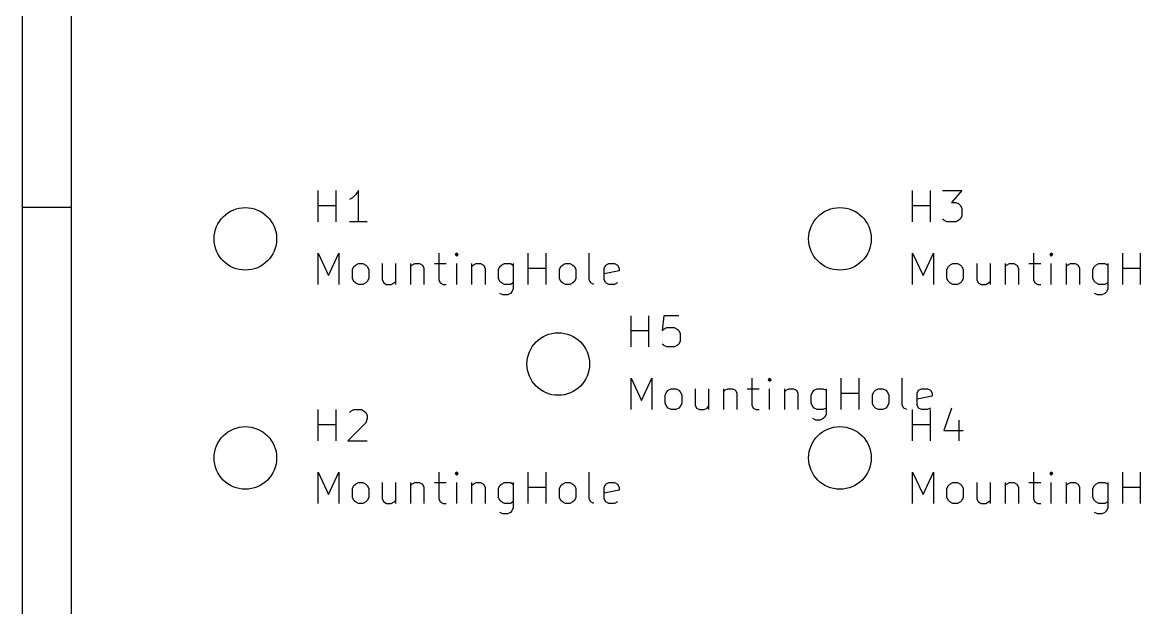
# Model space of a CAD drawing. Header units: millimetres. Extents: x 10 to 287, y -200 to -10.
# Drawn here: x 10 to 55.39, y -176.26 to -152.51 of the extents above; entities that cross this region are included whole.
import ezdxf

# ---------------------------------------------------------------- set-up
doc = ezdxf.new("R2010")
doc.units = ezdxf.units.MM
doc.layers.add('GREENSIXTYFIVE', color=129, linetype='CONTINUOUS')
doc.layers.add('RED', color=14, linetype='CONTINUOUS')

msp = doc.modelspace()

# ---------------------------------------------------------------- linework, layer by layer
at = {"layer": 'GREENSIXTYFIVE', "linetype": 'CONTINUOUS'}
for p, q in [((22.0035, -160.5991), (22.0035, -159.3291)), ((22.7292, -160.5991), (22.7292, -159.3291)), ((23.3945, -159.6315), (23.2736, -159.692)), ((23.5155, -159.5106), (23.3945, -159.6315)), ((23.6364, -159.3291), (23.5155, -159.5106)), ((23.6364, -160.5991), (23.6364, -159.3291)), ((46.1335, -160.5991), (46.1335, -159.3291)), ((46.8592, -160.5991), (46.8592, -159.3291)), ((47.3431, -159.3291), (48.1293, -159.3291)), ((48.1293, -159.3291), (47.7059, -159.8129)), ((22.0035, -159.9339), (22.7292, -159.9339)), ((46.1335, -159.9339), (46.8592, -159.9339)), ((47.7059, -159.8129), (47.8874, -159.8129)), ((47.8874, -159.8129), (48.0083, -159.8734)), ((48.0083, -159.8734), (48.0688, -159.9339)), ((48.0688, -159.9339), (48.1293, -160.0548)), ((48.1293, -160.0548), (48.1293, -160.3572)), ((23.9993, -160.5991), (23.2736, -160.5991)), ((47.4036, -160.5387), (47.3431, -160.4782)), ((47.5245, -160.5991), (47.4036, -160.5387)), ((47.8874, -160.5991), (47.5245, -160.5991)), ((48.0083, -160.5387), (47.8874, -160.5991)), ((48.0688, -160.4782), (48.0083, -160.5387)), ((48.1293, -160.3572), (48.0688, -160.4782)), ((22.0035, -163.1391), (22.0035, -161.8691)), ((22.0035, -161.8691), (22.4269, -162.7763)), ((22.4269, -162.7763), (22.8502, -161.8691)), ((22.8502, -161.8691), (22.8502, -163.1391)), ((26.9019, -161.8691), (26.9019, -162.9577)), ((27.6276, -161.8691), (27.5672, -161.9296)), ((27.5672, -161.9296), (27.6276, -161.9901)), ((27.6881, -161.9296), (27.6276, -161.8691)), ((27.6276, -161.8691), (27.6276, -161.9901)), ((27.6276, -161.9901), (27.6881, -161.9296)), ((30.5304, -163.1391), (30.5304, -161.8691)), ((31.2561, -163.1391), (31.2561, -161.8691)), ((33.0099, -162.9577), (33.0099, -161.8691)), ((46.1335, -163.1391), (46.1335, -161.8691)), ((46.1335, -161.8691), (46.5569, -162.7763)), ((46.5569, -162.7763), (46.9802, -161.8691)), ((46.9802, -161.8691), (46.9802, -163.1391)), ((51.0319, -161.8691), (51.0319, -162.9577)), ((51.7576, -161.8691), (51.6972, -161.9296)), ((51.6972, -161.9296), (51.7576, -161.9901)), ((51.8181, -161.9296), (51.7576, -161.8691)), ((51.7576, -161.8691), (51.7576, -161.9901)), ((51.7576, -161.9901), (51.8181, -161.9296)), ((54.6604, -163.1391), (54.6604, -161.8691)), ((55.3861, -163.1391), (55.3861, -161.8691)), ((23.3945, -162.5344), (23.4549, -162.4134)), ((23.4549, -162.4134), (23.5154, -162.3529)), ((23.5154, -162.3529), (23.6364, -162.2925)), ((23.6364, -162.2925), (23.8178, -162.2925)), ((23.8178, -162.2925), (23.9387, -162.3529)), ((23.9387, -162.3529), (23.9992, -162.4134)), ((23.9992, -162.4134), (24.0597, -162.5344)), ((24.6039, -162.2925), (24.6039, -162.9577)), ((25.1482, -162.2925), (25.1482, -163.1391)), ((25.7529, -162.2925), (25.7529, -163.1391)), ((25.7529, -162.4134), (25.8134, -162.3529)), ((25.8134, -162.3529), (25.9344, -162.2925)), ((25.9344, -162.2925), (26.1158, -162.2925)), ((26.1158, -162.2925), (26.2367, -162.3529)), ((26.2367, -162.3529), (26.2972, -162.4739)), ((26.2972, -162.4739), (26.2972, -163.1391)), ((26.7205, -162.2925), (27.2043, -162.2925)), ((27.6276, -163.1391), (27.6276, -162.2925)), ((28.2324, -162.2925), (28.2324, -163.1391)), ((28.2324, -162.4134), (28.2929, -162.3529)), ((28.2929, -162.3529), (28.4139, -162.2925)), ((28.4139, -162.2925), (28.5953, -162.2925)), ((28.5953, -162.2925), (28.7162, -162.3529)), ((28.7162, -162.3529), (28.7767, -162.4739)), ((28.7767, -162.4739), (28.7767, -163.1391)), ((29.321, -162.5344), (29.3814, -162.4134)), ((29.3814, -162.4134), (29.4419, -162.3529)), ((29.4419, -162.3529), (29.5629, -162.2925)), ((29.5629, -162.2925), (29.8048, -162.2925)), ((29.8048, -162.2925), (29.9257, -162.3529)), ((29.9257, -162.2925), (29.9257, -163.3206)), ((30.5304, -162.4739), (31.2561, -162.4739)), ((31.8005, -162.5344), (31.8609, -162.4134)), ((31.8609, -162.4134), (31.9214, -162.3529)), ((31.9214, -162.3529), (32.0424, -162.2925)), ((32.0424, -162.2925), (32.2238, -162.2925)), ((32.2238, -162.2925), (32.3447, -162.3529)), ((32.3447, -162.3529), (32.4052, -162.4134)), ((32.4052, -162.4134), (32.4657, -162.5344)), ((33.6147, -162.4739), (33.6751, -162.3529)), ((33.6147, -162.9577), (33.6147, -162.4739)), ((33.6751, -162.3529), (33.7961, -162.2925)), ((33.7961, -162.2925), (34.038, -162.2925)), ((34.038, -162.2925), (34.1589, -162.3529)), ((34.1589, -162.3529), (34.2194, -162.4739)), ((34.2194, -162.4739), (34.2194, -162.5948)), ((47.5245, -162.5344), (47.5849, -162.4134)), ((47.5849, -162.4134), (47.6454, -162.3529)), ((47.6454, -162.3529), (47.7664, -162.2925)), ((47.7664, -162.2925), (47.9478, -162.2925)), ((47.9478, -162.2925), (48.0687, -162.3529)), ((48.0687, -162.3529), (48.1292, -162.4134)), ((48.1292, -162.4134), (48.1897, -162.5344)), ((48.7339, -162.2925), (48.7339, -162.9577)), ((49.2782, -162.2925), (49.2782, -163.1391)), ((49.8829, -162.2925), (49.8829, -163.1391)), ((49.8829, -162.4134), (49.9434, -162.3529)), ((49.9434, -162.3529), (50.0644, -162.2925)), ((50.0644, -162.2925), (50.2458, -162.2925)), ((50.2458, -162.2925), (50.3667, -162.3529)), ((50.3667, -162.3529), (50.4272, -162.4739)), ((50.4272, -162.4739), (50.4272, -163.1391)), ((50.8505, -162.2925), (51.3343, -162.2925)), ((51.7576, -163.1391), (51.7576, -162.2925)), ((52.3624, -162.2925), (52.3624, -163.1391)), ((52.3624, -162.4134), (52.4229, -162.3529)), ((52.4229, -162.3529), (52.5439, -162.2925)), ((52.5439, -162.2925), (52.7253, -162.2925)), ((52.7253, -162.2925), (52.8462, -162.3529)), ((52.8462, -162.3529), (52.9067, -162.4739)), ((52.9067, -162.4739), (52.9067, -163.1391)), ((53.451, -162.5344), (53.5114, -162.4134)), ((53.5114, -162.4134), (53.5719, -162.3529)), ((53.5719, -162.3529), (53.6929, -162.2925)), ((53.6929, -162.2925), (53.9348, -162.2925)), ((53.9348, -162.2925), (54.0557, -162.3529)), ((54.0557, -162.2925), (54.0557, -163.3206)), ((54.6604, -162.4739), (55.3861, -162.4739)), ((23.3945, -162.8972), (23.3945, -162.5344)), ((23.4549, -163.0182), (23.3945, -162.8972)), ((24.0597, -162.8972), (23.9992, -163.0182)), ((24.0597, -162.5344), (24.0597, -162.8972)), ((29.321, -162.8972), (29.321, -162.5344)), ((29.3814, -163.0182), (29.321, -162.8972)), ((31.8005, -162.8972), (31.8005, -162.5344)), ((31.8609, -163.0182), (31.8005, -162.8972)), ((32.4657, -162.8972), (32.4052, -163.0182)), ((32.4657, -162.5344), (32.4657, -162.8972)), ((34.2194, -162.5948), (33.6147, -162.7158)), ((47.5245, -162.8972), (47.5245, -162.5344)), ((47.5849, -163.0182), (47.5245, -162.8972)), ((48.1897, -162.8972), (48.1292, -163.0182)), ((48.1897, -162.5344), (48.1897, -162.8972)), ((53.451, -162.8972), (53.451, -162.5344)), ((53.5114, -163.0182), (53.451, -162.8972)), ((23.5154, -163.0787), (23.4549, -163.0182)), ((23.6364, -163.1391), (23.5154, -163.0787)), ((23.8178, -163.1391), (23.6364, -163.1391)), ((23.9387, -163.0787), (23.8178, -163.1391)), ((23.9992, -163.0182), (23.9387, -163.0787)), ((24.6039, -162.9577), (24.6644, -163.0787)), ((24.6644, -163.0787), (24.7854, -163.1391)), ((24.7854, -163.1391), (24.9668, -163.1391)), ((24.9668, -163.1391), (25.0877, -163.0787)), ((25.0877, -163.0787), (25.1482, -163.0182)), ((26.9019, -162.9577), (26.9624, -163.0787)), ((26.9624, -163.0787), (27.0834, -163.1391)), ((27.0834, -163.1391), (27.2043, -163.1391)), ((29.4419, -163.0787), (29.3814, -163.0182)), ((29.5629, -163.1391), (29.4419, -163.0787)), ((29.8048, -163.1391), (29.5629, -163.1391)), ((29.9257, -163.0787), (29.8048, -163.1391)), ((29.9257, -163.3206), (29.8652, -163.4415)), ((31.9214, -163.0787), (31.8609, -163.0182)), ((32.0424, -163.1391), (31.9214, -163.0787)), ((32.2238, -163.1391), (32.0424, -163.1391)), ((32.3447, -163.0787), (32.2238, -163.1391)), ((32.4052, -163.0182), (32.3447, -163.0787)), ((33.0704, -163.0787), (33.0099, -162.9577)), ((33.1914, -163.1391), (33.0704, -163.0787)), ((33.6751, -163.0787), (33.6147, -162.9577)), ((33.7961, -163.1391), (33.6751, -163.0787)), ((34.038, -163.1391), (33.7961, -163.1391)), ((34.1589, -163.0787), (34.038, -163.1391)), ((47.6454, -163.0787), (47.5849, -163.0182)), ((47.7664, -163.1391), (47.6454, -163.0787)), ((47.9478, -163.1391), (47.7664, -163.1391)), ((48.0687, -163.0787), (47.9478, -163.1391)), ((48.1292, -163.0182), (48.0687, -163.0787)), ((48.7339, -162.9577), (48.7944, -163.0787)), ((48.7944, -163.0787), (48.9154, -163.1391)), ((48.9154, -163.1391), (49.0968, -163.1391)), ((49.0968, -163.1391), (49.2177, -163.0787)), ((49.2177, -163.0787), (49.2782, -163.0182)), ((51.0319, -162.9577), (51.0924, -163.0787)), ((51.0924, -163.0787), (51.2134, -163.1391)), ((51.2134, -163.1391), (51.3343, -163.1391)), ((53.5719, -163.0787), (53.5114, -163.0182)), ((53.6929, -163.1391), (53.5719, -163.0787)), ((53.9348, -163.1391), (53.6929, -163.1391)), ((54.0557, -163.0787), (53.9348, -163.1391)), ((54.0557, -163.3206), (53.9952, -163.4415)), ((29.5024, -163.5625), (29.3814, -163.502)), ((29.6838, -163.5625), (29.5024, -163.5625)), ((29.8048, -163.502), (29.6838, -163.5625)), ((29.8652, -163.4415), (29.8048, -163.502)), ((53.6324, -163.5625), (53.5114, -163.502)), ((53.8138, -163.5625), (53.6324, -163.5625)), ((53.9348, -163.502), (53.8138, -163.5625)), ((53.9952, -163.4415), (53.9348, -163.502)), ((34.7035, -165.6791), (34.7035, -164.4091)), ((34.7035, -165.6791), (34.7035, -164.4091)), ((35.4292, -165.6791), (35.4292, -164.4091)), ((35.4292, -165.6791), (35.4292, -164.4091)), ((36.034, -164.4091), (35.9736, -165.0139)), ((36.034, -164.4091), (35.9736, -165.0139)), ((36.6388, -164.4091), (36.034, -164.4091)), ((36.6388, -164.4091), (36.034, -164.4091)), ((34.7035, -165.0139), (35.4292, -165.0139)), ((34.7035, -165.0139), (35.4292, -165.0139)), ((35.9736, -165.0139), (36.034, -164.9534)), ((35.9736, -165.0139), (36.034, -164.9534)), ((36.034, -164.9534), (36.155, -164.8929)), ((36.034, -164.9534), (36.155, -164.8929)), ((36.155, -164.8929), (36.4574, -164.8929)), ((36.155, -164.8929), (36.4574, -164.8929)), ((36.4574, -164.8929), (36.5783, -164.9534)), ((36.4574, -164.8929), (36.5783, -164.9534)), ((36.5783, -164.9534), (36.6388, -165.0139)), ((36.5783, -164.9534), (36.6388, -165.0139)), ((36.6388, -165.0139), (36.6993, -165.1348)), ((36.6388, -165.0139), (36.6993, -165.1348)), ((36.6993, -165.1348), (36.6993, -165.4372)), ((36.6993, -165.1348), (36.6993, -165.4372)), ((36.034, -165.6187), (35.9736, -165.5582)), ((36.034, -165.6187), (35.9736, -165.5582)), ((36.155, -165.6791), (36.034, -165.6187)), ((36.155, -165.6791), (36.034, -165.6187)), ((36.5783, -165.6187), (36.4574, -165.6791)), ((36.5783, -165.6187), (36.4574, -165.6791)), ((36.6388, -165.5582), (36.5783, -165.6187)), ((36.6388, -165.5582), (36.5783, -165.6187)), ((36.6993, -165.4372), (36.6388, -165.5582)), ((36.6993, -165.4372), (36.6388, -165.5582)), ((36.4574, -165.6791), (36.155, -165.6791)), ((36.4574, -165.6791), (36.155, -165.6791)), ((34.7035, -168.2191), (34.7035, -166.9491)), ((34.7035, -166.9491), (35.1269, -167.8563)), ((34.7035, -168.2191), (34.7035, -166.9491)), ((34.7035, -166.9491), (35.1269, -167.8563)), ((35.1269, -167.8563), (35.5502, -166.9491)), ((35.1269, -167.8563), (35.5502, -166.9491)), ((35.5502, -166.9491), (35.5502, -168.2191)), ((35.5502, -166.9491), (35.5502, -168.2191)), ((39.6019, -166.9491), (39.6019, -168.0377)), ((39.6019, -166.9491), (39.6019, -168.0377)), ((40.3276, -166.9491), (40.2672, -167.0096)), ((40.3276, -166.9491), (40.2672, -167.0096)), ((40.2672, -167.0096), (40.3276, -167.0701)), ((40.2672, -167.0096), (40.3276, -167.0701)), ((40.3881, -167.0096), (40.3276, -166.9491)), ((40.3276, -166.9491), (40.3276, -167.0701)), ((40.3881, -167.0096), (40.3276, -166.9491)), ((40.3276, -166.9491), (40.3276, -167.0701)), ((40.3276, -167.0701), (40.3881, -167.0096)), ((40.3276, -167.0701), (40.3881, -167.0096)), ((43.2304, -168.2191), (43.2304, -166.9491)), ((43.2304, -168.2191), (43.2304, -166.9491)), ((43.9561, -168.2191), (43.9561, -166.9491)), ((43.9561, -168.2191), (43.9561, -166.9491)), ((45.7099, -168.0377), (45.7099, -166.9491)), ((45.7099, -168.0377), (45.7099, -166.9491)), ((36.1549, -167.4934), (36.2154, -167.4329)), ((36.1549, -167.4934), (36.2154, -167.4329)), ((36.2154, -167.4329), (36.3364, -167.3725)), ((36.2154, -167.4329), (36.3364, -167.3725)), ((36.3364, -167.3725), (36.5178, -167.3725)), ((36.3364, -167.3725), (36.5178, -167.3725)), ((36.5178, -167.3725), (36.6387, -167.4329)), ((36.5178, -167.3725), (36.6387, -167.4329)), ((36.6387, -167.4329), (36.6992, -167.4934)), ((36.6387, -167.4329), (36.6992, -167.4934)), ((37.3039, -167.3725), (37.3039, -168.0377)), ((37.3039, -167.3725), (37.3039, -168.0377)), ((37.8482, -167.3725), (37.8482, -168.2191)), ((37.8482, -167.3725), (37.8482, -168.2191)), ((38.4529, -167.3725), (38.4529, -168.2191)), ((38.4529, -167.3725), (38.4529, -168.2191)), ((38.4529, -167.4934), (38.5134, -167.4329)), ((38.4529, -167.4934), (38.5134, -167.4329)), ((38.5134, -167.4329), (38.6344, -167.3725)), ((38.5134, -167.4329), (38.6344, -167.3725)), ((38.6344, -167.3725), (38.8158, -167.3725)), ((38.6344, -167.3725), (38.8158, -167.3725)), ((38.8158, -167.3725), (38.9367, -167.4329)), ((38.8158, -167.3725), (38.9367, -167.4329)), ((38.9367, -167.4329), (38.9972, -167.5539)), ((38.9367, -167.4329), (38.9972, -167.5539)), ((39.4205, -167.3725), (39.9043, -167.3725)), ((39.4205, -167.3725), (39.9043, -167.3725)), ((40.3276, -168.2191), (40.3276, -167.3725)), ((40.3276, -168.2191), (40.3276, -167.3725)), ((40.9324, -167.3725), (40.9324, -168.2191)), ((40.9324, -167.3725), (40.9324, -168.2191)), ((40.9324, -167.4934), (40.9929, -167.4329)), ((40.9324, -167.4934), (40.9929, -167.4329)), ((40.9929, -167.4329), (41.1139, -167.3725)), ((40.9929, -167.4329), (41.1139, -167.3725)), ((41.1139, -167.3725), (41.2953, -167.3725)), ((41.1139, -167.3725), (41.2953, -167.3725)), ((41.2953, -167.3725), (41.4162, -167.4329)), ((41.2953, -167.3725), (41.4162, -167.4329)), ((41.4162, -167.4329), (41.4767, -167.5539)), ((41.4162, -167.4329), (41.4767, -167.5539)), ((42.0814, -167.4934), (42.1419, -167.4329)), ((42.0814, -167.4934), (42.1419, -167.4329)), ((42.1419, -167.4329), (42.2629, -167.3725)), ((42.1419, -167.4329), (42.2629, -167.3725)), ((42.2629, -167.3725), (42.5048, -167.3725)), ((42.2629, -167.3725), (42.5048, -167.3725)), ((42.5048, -167.3725), (42.6257, -167.4329)), ((42.5048, -167.3725), (42.6257, -167.4329)), ((42.6257, -167.3725), (42.6257, -168.4006)), ((42.6257, -167.3725), (42.6257, -168.4006)), ((44.5609, -167.4934), (44.6214, -167.4329)), ((44.5609, -167.4934), (44.6214, -167.4329)), ((44.6214, -167.4329), (44.7424, -167.3725)), ((44.6214, -167.4329), (44.7424, -167.3725)), ((44.7424, -167.3725), (44.9238, -167.3725)), ((44.7424, -167.3725), (44.9238, -167.3725)), ((44.9238, -167.3725), (45.0447, -167.4329)), ((44.9238, -167.3725), (45.0447, -167.4329)), ((45.0447, -167.4329), (45.1052, -167.4934)), ((45.0447, -167.4329), (45.1052, -167.4934)), ((46.3147, -167.5539), (46.3751, -167.4329)), ((46.3147, -167.5539), (46.3751, -167.4329)), ((46.3751, -167.4329), (46.4961, -167.3725)), ((46.3751, -167.4329), (46.4961, -167.3725)), ((46.4961, -167.3725), (46.738, -167.3725)), ((46.4961, -167.3725), (46.738, -167.3725)), ((46.738, -167.3725), (46.8589, -167.4329)), ((46.738, -167.3725), (46.8589, -167.4329)), ((46.8589, -167.4329), (46.9194, -167.5539)), ((46.8589, -167.4329), (46.9194, -167.5539)), ((36.0945, -167.6144), (36.1549, -167.4934)), ((36.0945, -167.6144), (36.1549, -167.4934)), ((36.0945, -167.9772), (36.0945, -167.6144)), ((36.0945, -167.9772), (36.0945, -167.6144)), ((36.6992, -167.4934), (36.7597, -167.6144)), ((36.6992, -167.4934), (36.7597, -167.6144)), ((36.7597, -167.6144), (36.7597, -167.9772)), ((36.7597, -167.6144), (36.7597, -167.9772)), ((38.9972, -167.5539), (38.9972, -168.2191)), ((38.9972, -167.5539), (38.9972, -168.2191)), ((41.4767, -167.5539), (41.4767, -168.2191)), ((41.4767, -167.5539), (41.4767, -168.2191)), ((42.021, -167.6144), (42.0814, -167.4934)), ((42.021, -167.6144), (42.0814, -167.4934)), ((42.021, -167.9772), (42.021, -167.6144)), ((42.021, -167.9772), (42.021, -167.6144)), ((43.2304, -167.5539), (43.9561, -167.5539)), ((43.2304, -167.5539), (43.9561, -167.5539)), ((44.5005, -167.6144), (44.5609, -167.4934)), ((44.5005, -167.6144), (44.5609, -167.4934)), ((44.5005, -167.9772), (44.5005, -167.6144)), ((44.5005, -167.9772), (44.5005, -167.6144)), ((45.1052, -167.4934), (45.1657, -167.6144)), ((45.1052, -167.4934), (45.1657, -167.6144)), ((45.1657, -167.6144), (45.1657, -167.9772)), ((45.1657, -167.6144), (45.1657, -167.9772)), ((46.3147, -168.0377), (46.3147, -167.5539)), ((46.3147, -168.0377), (46.3147, -167.5539)), ((46.9194, -167.6748), (46.3147, -167.7958)), ((46.9194, -167.6748), (46.3147, -167.7958)), ((46.9194, -167.5539), (46.9194, -167.6748)), ((46.9194, -167.5539), (46.9194, -167.6748)), ((22.0035, -169.4891), (22.0035, -168.2191)), ((22.0035, -169.4891), (22.0035, -168.2191)), ((22.7292, -169.4891), (22.7292, -168.2191)), ((22.7292, -169.4891), (22.7292, -168.2191)), ((23.2736, -168.3401), (23.334, -168.2796)), ((23.2736, -168.3401), (23.334, -168.2796)), ((23.334, -168.2796), (23.455, -168.2191)), ((23.334, -168.2796), (23.455, -168.2191)), ((23.455, -168.2191), (23.7574, -168.2191)), ((23.455, -168.2191), (23.7574, -168.2191)), ((23.7574, -168.2191), (23.8783, -168.2796)), ((23.7574, -168.2191), (23.8783, -168.2796)), ((23.8783, -168.2796), (23.9388, -168.3401)), ((23.8783, -168.2796), (23.9388, -168.3401)), ((23.9388, -168.3401), (23.9993, -168.461)), ((23.9388, -168.3401), (23.9993, -168.461)), ((36.1549, -168.0982), (36.0945, -167.9772)), ((36.1549, -168.0982), (36.0945, -167.9772)), ((36.2154, -168.1587), (36.1549, -168.0982)), ((36.2154, -168.1587), (36.1549, -168.0982)), ((36.3364, -168.2191), (36.2154, -168.1587)), ((36.3364, -168.2191), (36.2154, -168.1587)), ((36.5178, -168.2191), (36.3364, -168.2191)), ((36.5178, -168.2191), (36.3364, -168.2191)), ((36.6387, -168.1587), (36.5178, -168.2191)), ((36.6387, -168.1587), (36.5178, -168.2191)), ((36.6992, -168.0982), (36.6387, -168.1587)), ((36.6992, -168.0982), (36.6387, -168.1587)), ((36.7597, -167.9772), (36.6992, -168.0982)), ((36.7597, -167.9772), (36.6992, -168.0982)), ((37.3039, -168.0377), (37.3644, -168.1587)), ((37.3039, -168.0377), (37.3644, -168.1587)), ((37.3644, -168.1587), (37.4854, -168.2191)), ((37.3644, -168.1587), (37.4854, -168.2191)), ((37.4854, -168.2191), (37.6668, -168.2191)), ((37.4854, -168.2191), (37.6668, -168.2191)), ((37.6668, -168.2191), (37.7877, -168.1587)), ((37.6668, -168.2191), (37.7877, -168.1587)), ((37.7877, -168.1587), (37.8482, -168.0982)), ((37.7877, -168.1587), (37.8482, -168.0982)), ((39.6019, -168.0377), (39.6624, -168.1587)), ((39.6019, -168.0377), (39.6624, -168.1587)), ((39.6624, -168.1587), (39.7834, -168.2191)), ((39.6624, -168.1587), (39.7834, -168.2191)), ((39.7834, -168.2191), (39.9043, -168.2191)), ((39.7834, -168.2191), (39.9043, -168.2191)), ((42.0814, -168.0982), (42.021, -167.9772)), ((42.0814, -168.0982), (42.021, -167.9772)), ((42.1419, -168.1587), (42.0814, -168.0982)), ((42.1419, -168.1587), (42.0814, -168.0982)), ((42.2629, -168.2191), (42.1419, -168.1587)), ((42.2629, -168.2191), (42.1419, -168.1587)), ((42.5048, -168.2191), (42.2629, -168.2191)), ((42.5048, -168.2191), (42.2629, -168.2191)), ((42.6257, -168.1587), (42.5048, -168.2191)), ((42.6257, -168.1587), (42.5048, -168.2191)), ((44.5609, -168.0982), (44.5005, -167.9772)), ((44.5609, -168.0982), (44.5005, -167.9772)), ((44.6214, -168.1587), (44.5609, -168.0982)), ((44.6214, -168.1587), (44.5609, -168.0982)), ((44.7424, -168.2191), (44.6214, -168.1587)), ((44.7424, -168.2191), (44.6214, -168.1587)), ((44.9238, -168.2191), (44.7424, -168.2191)), ((44.9238, -168.2191), (44.7424, -168.2191)), ((45.0447, -168.1587), (44.9238, -168.2191)), ((45.0447, -168.1587), (44.9238, -168.2191)), ((45.1052, -168.0982), (45.0447, -168.1587)), ((45.1052, -168.0982), (45.0447, -168.1587)), ((45.1657, -167.9772), (45.1052, -168.0982)), ((45.1657, -167.9772), (45.1052, -168.0982)), ((45.7704, -168.1587), (45.7099, -168.0377)), ((45.7704, -168.1587), (45.7099, -168.0377)), ((45.8914, -168.2191), (45.7704, -168.1587)), ((45.8914, -168.2191), (45.7704, -168.1587)), ((46.1335, -169.4891), (46.1335, -168.2191)), ((46.1335, -169.4891), (46.1335, -168.2191)), ((46.3751, -168.1587), (46.3147, -168.0377)), ((46.3751, -168.1587), (46.3147, -168.0377)), ((46.4961, -168.2191), (46.3751, -168.1587)), ((46.4961, -168.2191), (46.3751, -168.1587)), ((46.738, -168.2191), (46.4961, -168.2191)), ((46.738, -168.2191), (46.4961, -168.2191)), ((46.8589, -168.1587), (46.738, -168.2191)), ((46.8589, -168.1587), (46.738, -168.2191)), ((46.8592, -169.4891), (46.8592, -168.2191)), ((46.8592, -169.4891), (46.8592, -168.2191)), ((47.7059, -168.1587), (47.4036, -169.0658)), ((47.7059, -168.1587), (47.4036, -169.0658)), ((22.0035, -168.8239), (22.7292, -168.8239)), ((22.0035, -168.8239), (22.7292, -168.8239)), ((23.9388, -168.7634), (23.2131, -169.4891)), ((23.9388, -168.7634), (23.2131, -169.4891)), ((23.9993, -168.582), (23.9388, -168.7634)), ((23.9993, -168.582), (23.9388, -168.7634)), ((23.9993, -168.461), (23.9993, -168.582)), ((23.9993, -168.461), (23.9993, -168.582)), ((42.2024, -168.6425), (42.0814, -168.582)), ((42.2024, -168.6425), (42.0814, -168.582)), ((42.3838, -168.6425), (42.2024, -168.6425)), ((42.3838, -168.6425), (42.2024, -168.6425)), ((42.5048, -168.582), (42.3838, -168.6425)), ((42.5048, -168.582), (42.3838, -168.6425)), ((42.5652, -168.5215), (42.5048, -168.582)), ((42.5652, -168.5215), (42.5048, -168.582)), ((42.6257, -168.4006), (42.5652, -168.5215)), ((42.6257, -168.4006), (42.5652, -168.5215)), ((46.1335, -168.8239), (46.8592, -168.8239)), ((46.1335, -168.8239), (46.8592, -168.8239)), ((48.0083, -168.6425), (48.0083, -169.4891)), ((48.0083, -168.6425), (48.0083, -169.4891)), ((47.4036, -169.0658), (48.1897, -169.0658)), ((47.4036, -169.0658), (48.1897, -169.0658)), ((23.2131, -169.4891), (23.9993, -169.4891)), ((23.2131, -169.4891), (23.9993, -169.4891)), ((22.0035, -172.0291), (22.0035, -170.7591)), ((22.0035, -170.7591), (22.4269, -171.6663)), ((22.0035, -172.0291), (22.0035, -170.7591)), ((22.0035, -170.7591), (22.4269, -171.6663)), ((22.4269, -171.6663), (22.8502, -170.7591)), ((22.4269, -171.6663), (22.8502, -170.7591)), ((22.8502, -170.7591), (22.8502, -172.0291)), ((22.8502, -170.7591), (22.8502, -172.0291)), ((26.9019, -170.7591), (26.9019, -171.8477)), ((26.9019, -170.7591), (26.9019, -171.8477)), ((27.6276, -170.7591), (27.5672, -170.8196)), ((27.6276, -170.7591), (27.5672, -170.8196)), ((27.5672, -170.8196), (27.6276, -170.8801)), ((27.5672, -170.8196), (27.6276, -170.8801)), ((27.6881, -170.8196), (27.6276, -170.7591)), ((27.6276, -170.7591), (27.6276, -170.8801)), ((27.6881, -170.8196), (27.6276, -170.7591)), ((27.6276, -170.7591), (27.6276, -170.8801)), ((27.6276, -170.8801), (27.6881, -170.8196)), ((27.6276, -170.8801), (27.6881, -170.8196)), ((30.5304, -172.0291), (30.5304, -170.7591)), ((30.5304, -172.0291), (30.5304, -170.7591)), ((31.2561, -172.0291), (31.2561, -170.7591)), ((31.2561, -172.0291), (31.2561, -170.7591)), ((33.0099, -171.8477), (33.0099, -170.7591)), ((33.0099, -171.8477), (33.0099, -170.7591)), ((46.1335, -172.0291), (46.1335, -170.7591)), ((46.1335, -170.7591), (46.5569, -171.6663)), ((46.1335, -172.0291), (46.1335, -170.7591)), ((46.1335, -170.7591), (46.5569, -171.6663)), ((46.5569, -171.6663), (46.9802, -170.7591)), ((46.5569, -171.6663), (46.9802, -170.7591)), ((46.9802, -170.7591), (46.9802, -172.0291)), ((46.9802, -170.7591), (46.9802, -172.0291)), ((51.0319, -170.7591), (51.0319, -171.8477)), ((51.0319, -170.7591), (51.0319, -171.8477)), ((51.7576, -170.7591), (51.6972, -170.8196)), ((51.7576, -170.7591), (51.6972, -170.8196)), ((51.6972, -170.8196), (51.7576, -170.8801)), ((51.6972, -170.8196), (51.7576, -170.8801)), ((51.8181, -170.8196), (51.7576, -170.7591)), ((51.7576, -170.7591), (51.7576, -170.8801)), ((51.8181, -170.8196), (51.7576, -170.7591)), ((51.7576, -170.7591), (51.7576, -170.8801)), ((51.7576, -170.8801), (51.8181, -170.8196)), ((51.7576, -170.8801), (51.8181, -170.8196)), ((54.6604, -172.0291), (54.6604, -170.7591)), ((54.6604, -172.0291), (54.6604, -170.7591)), ((55.3861, -172.0291), (55.3861, -170.7591)), ((55.3861, -172.0291), (55.3861, -170.7591)), ((23.3945, -171.4244), (23.4549, -171.3034)), ((23.3945, -171.4244), (23.4549, -171.3034)), ((23.3945, -171.7872), (23.3945, -171.4244)), ((23.3945, -171.7872), (23.3945, -171.4244)), ((23.4549, -171.3034), (23.5154, -171.2429)), ((23.4549, -171.3034), (23.5154, -171.2429)), ((23.5154, -171.2429), (23.6364, -171.1825)), ((23.5154, -171.2429), (23.6364, -171.1825)), ((23.6364, -171.1825), (23.8178, -171.1825)), ((23.6364, -171.1825), (23.8178, -171.1825)), ((23.8178, -171.1825), (23.9387, -171.2429)), ((23.8178, -171.1825), (23.9387, -171.2429)), ((23.9387, -171.2429), (23.9992, -171.3034)), ((23.9387, -171.2429), (23.9992, -171.3034)), ((23.9992, -171.3034), (24.0597, -171.4244)), ((23.9992, -171.3034), (24.0597, -171.4244)), ((24.0597, -171.4244), (24.0597, -171.7872)), ((24.0597, -171.4244), (24.0597, -171.7872)), ((24.6039, -171.1825), (24.6039, -171.8477)), ((24.6039, -171.1825), (24.6039, -171.8477)), ((25.1482, -171.1825), (25.1482, -172.0291)), ((25.1482, -171.1825), (25.1482, -172.0291)), ((25.7529, -171.1825), (25.7529, -172.0291)), ((25.7529, -171.1825), (25.7529, -172.0291)), ((25.7529, -171.3034), (25.8134, -171.2429)), ((25.7529, -171.3034), (25.8134, -171.2429)), ((25.8134, -171.2429), (25.9344, -171.1825)), ((25.8134, -171.2429), (25.9344, -171.1825)), ((25.9344, -171.1825), (26.1158, -171.1825)), ((25.9344, -171.1825), (26.1158, -171.1825)), ((26.1158, -171.1825), (26.2367, -171.2429)), ((26.1158, -171.1825), (26.2367, -171.2429)), ((26.2367, -171.2429), (26.2972, -171.3639)), ((26.2367, -171.2429), (26.2972, -171.3639)), ((26.2972, -171.3639), (26.2972, -172.0291)), ((26.2972, -171.3639), (26.2972, -172.0291)), ((26.7205, -171.1825), (27.2043, -171.1825)), ((26.7205, -171.1825), (27.2043, -171.1825)), ((27.6276, -172.0291), (27.6276, -171.1825)), ((27.6276, -172.0291), (27.6276, -171.1825)), ((28.2324, -171.1825), (28.2324, -172.0291)), ((28.2324, -171.1825), (28.2324, -172.0291)), ((28.2324, -171.3034), (28.2929, -171.2429)), ((28.2324, -171.3034), (28.2929, -171.2429)), ((28.2929, -171.2429), (28.4139, -171.1825)), ((28.2929, -171.2429), (28.4139, -171.1825)), ((28.4139, -171.1825), (28.5953, -171.1825)), ((28.4139, -171.1825), (28.5953, -171.1825)), ((28.5953, -171.1825), (28.7162, -171.2429)), ((28.5953, -171.1825), (28.7162, -171.2429)), ((28.7162, -171.2429), (28.7767, -171.3639)), ((28.7162, -171.2429), (28.7767, -171.3639)), ((28.7767, -171.3639), (28.7767, -172.0291)), ((28.7767, -171.3639), (28.7767, -172.0291)), ((29.321, -171.4244), (29.3814, -171.3034)), ((29.321, -171.4244), (29.3814, -171.3034)), ((29.321, -171.7872), (29.321, -171.4244)), ((29.321, -171.7872), (29.321, -171.4244)), ((29.3814, -171.3034), (29.4419, -171.2429)), ((29.3814, -171.3034), (29.4419, -171.2429)), ((29.4419, -171.2429), (29.5629, -171.1825)), ((29.4419, -171.2429), (29.5629, -171.1825)), ((29.5629, -171.1825), (29.8048, -171.1825)), ((29.5629, -171.1825), (29.8048, -171.1825)), ((29.8048, -171.1825), (29.9257, -171.2429)), ((29.8048, -171.1825), (29.9257, -171.2429)), ((29.9257, -171.1825), (29.9257, -172.2106)), ((29.9257, -171.1825), (29.9257, -172.2106)), ((30.5304, -171.3639), (31.2561, -171.3639)), ((30.5304, -171.3639), (31.2561, -171.3639)), ((31.8005, -171.4244), (31.8609, -171.3034)), ((31.8005, -171.4244), (31.8609, -171.3034)), ((31.8005, -171.7872), (31.8005, -171.4244)), ((31.8005, -171.7872), (31.8005, -171.4244)), ((31.8609, -171.3034), (31.9214, -171.2429)), ((31.8609, -171.3034), (31.9214, -171.2429)), ((31.9214, -171.2429), (32.0424, -171.1825)), ((31.9214, -171.2429), (32.0424, -171.1825)), ((32.0424, -171.1825), (32.2238, -171.1825)), ((32.0424, -171.1825), (32.2238, -171.1825)), ((32.2238, -171.1825), (32.3447, -171.2429)), ((32.2238, -171.1825), (32.3447, -171.2429)), ((32.3447, -171.2429), (32.4052, -171.3034)), ((32.3447, -171.2429), (32.4052, -171.3034)), ((32.4052, -171.3034), (32.4657, -171.4244)), ((32.4052, -171.3034), (32.4657, -171.4244)), ((32.4657, -171.4244), (32.4657, -171.7872)), ((32.4657, -171.4244), (32.4657, -171.7872)), ((33.6147, -171.3639), (33.6751, -171.2429)), ((33.6147, -171.3639), (33.6751, -171.2429)), ((33.6147, -171.8477), (33.6147, -171.3639)), ((33.6147, -171.8477), (33.6147, -171.3639)), ((34.2194, -171.4848), (33.6147, -171.6058)), ((34.2194, -171.4848), (33.6147, -171.6058)), ((33.6751, -171.2429), (33.7961, -171.1825)), ((33.6751, -171.2429), (33.7961, -171.1825)), ((33.7961, -171.1825), (34.038, -171.1825)), ((33.7961, -171.1825), (34.038, -171.1825)), ((34.038, -171.1825), (34.1589, -171.2429)), ((34.038, -171.1825), (34.1589, -171.2429)), ((34.1589, -171.2429), (34.2194, -171.3639)), ((34.1589, -171.2429), (34.2194, -171.3639)), ((34.2194, -171.3639), (34.2194, -171.4848)), ((34.2194, -171.3639), (34.2194, -171.4848)), ((47.5245, -171.4244), (47.5849, -171.3034)), ((47.5245, -171.4244), (47.5849, -171.3034)), ((47.5245, -171.7872), (47.5245, -171.4244)), ((47.5245, -171.7872), (47.5245, -171.4244)), ((47.5849, -171.3034), (47.6454, -171.2429)), ((47.5849, -171.3034), (47.6454, -171.2429)), ((47.6454, -171.2429), (47.7664, -171.1825)), ((47.6454, -171.2429), (47.7664, -171.1825)), ((47.7664, -171.1825), (47.9478, -171.1825)), ((47.7664, -171.1825), (47.9478, -171.1825)), ((47.9478, -171.1825), (48.0687, -171.2429)), ((47.9478, -171.1825), (48.0687, -171.2429)), ((48.0687, -171.2429), (48.1292, -171.3034)), ((48.0687, -171.2429), (48.1292, -171.3034)), ((48.1292, -171.3034), (48.1897, -171.4244)), ((48.1292, -171.3034), (48.1897, -171.4244)), ((48.1897, -171.4244), (48.1897, -171.7872)), ((48.1897, -171.4244), (48.1897, -171.7872)), ((48.7339, -171.1825), (48.7339, -171.8477)), ((48.7339, -171.1825), (48.7339, -171.8477)), ((49.2782, -171.1825), (49.2782, -172.0291)), ((49.2782, -171.1825), (49.2782, -172.0291)), ((49.8829, -171.1825), (49.8829, -172.0291)), ((49.8829, -171.1825), (49.8829, -172.0291)), ((49.8829, -171.3034), (49.9434, -171.2429)), ((49.8829, -171.3034), (49.9434, -171.2429)), ((49.9434, -171.2429), (50.0644, -171.1825)), ((49.9434, -171.2429), (50.0644, -171.1825)), ((50.0644, -171.1825), (50.2458, -171.1825)), ((50.0644, -171.1825), (50.2458, -171.1825)), ((50.2458, -171.1825), (50.3667, -171.2429)), ((50.2458, -171.1825), (50.3667, -171.2429)), ((50.3667, -171.2429), (50.4272, -171.3639)), ((50.3667, -171.2429), (50.4272, -171.3639)), ((50.4272, -171.3639), (50.4272, -172.0291)), ((50.4272, -171.3639), (50.4272, -172.0291)), ((50.8505, -171.1825), (51.3343, -171.1825)), ((50.8505, -171.1825), (51.3343, -171.1825)), ((51.7576, -172.0291), (51.7576, -171.1825)), ((51.7576, -172.0291), (51.7576, -171.1825)), ((52.3624, -171.1825), (52.3624, -172.0291)), ((52.3624, -171.1825), (52.3624, -172.0291)), ((52.3624, -171.3034), (52.4229, -171.2429)), ((52.3624, -171.3034), (52.4229, -171.2429)), ((52.4229, -171.2429), (52.5439, -171.1825)), ((52.4229, -171.2429), (52.5439, -171.1825)), ((52.5439, -171.1825), (52.7253, -171.1825)), ((52.5439, -171.1825), (52.7253, -171.1825)), ((52.7253, -171.1825), (52.8462, -171.2429)), ((52.7253, -171.1825), (52.8462, -171.2429)), ((52.8462, -171.2429), (52.9067, -171.3639)), ((52.8462, -171.2429), (52.9067, -171.3639)), ((52.9067, -171.3639), (52.9067, -172.0291)), ((52.9067, -171.3639), (52.9067, -172.0291)), ((53.451, -171.4244), (53.5114, -171.3034)), ((53.451, -171.4244), (53.5114, -171.3034)), ((53.451, -171.7872), (53.451, -171.4244)), ((53.451, -171.7872), (53.451, -171.4244)), ((53.5114, -171.3034), (53.5719, -171.2429)), ((53.5114, -171.3034), (53.5719, -171.2429)), ((53.5719, -171.2429), (53.6929, -171.1825)), ((53.5719, -171.2429), (53.6929, -171.1825)), ((53.6929, -171.1825), (53.9348, -171.1825)), ((53.6929, -171.1825), (53.9348, -171.1825)), ((53.9348, -171.1825), (54.0557, -171.2429)), ((53.9348, -171.1825), (54.0557, -171.2429)), ((54.0557, -171.1825), (54.0557, -172.2106)), ((54.0557, -171.1825), (54.0557, -172.2106)), ((54.6604, -171.3639), (55.3861, -171.3639)), ((54.6604, -171.3639), (55.3861, -171.3639)), ((23.4549, -171.9082), (23.3945, -171.7872)), ((23.4549, -171.9082), (23.3945, -171.7872)), ((23.5154, -171.9687), (23.4549, -171.9082)), ((23.5154, -171.9687), (23.4549, -171.9082)), ((23.6364, -172.0291), (23.5154, -171.9687)), ((23.6364, -172.0291), (23.5154, -171.9687)), ((23.9387, -171.9687), (23.8178, -172.0291)), ((23.9387, -171.9687), (23.8178, -172.0291)), ((23.9992, -171.9082), (23.9387, -171.9687)), ((23.9992, -171.9082), (23.9387, -171.9687)), ((24.0597, -171.7872), (23.9992, -171.9082)), ((24.0597, -171.7872), (23.9992, -171.9082)), ((24.6039, -171.8477), (24.6644, -171.9687)), ((24.6039, -171.8477), (24.6644, -171.9687)), ((24.6644, -171.9687), (24.7854, -172.0291)), ((24.6644, -171.9687), (24.7854, -172.0291)), ((24.9668, -172.0291), (25.0877, -171.9687)), ((24.9668, -172.0291), (25.0877, -171.9687)), ((25.0877, -171.9687), (25.1482, -171.9082)), ((25.0877, -171.9687), (25.1482, -171.9082)), ((26.9019, -171.8477), (26.9624, -171.9687)), ((26.9019, -171.8477), (26.9624, -171.9687)), ((26.9624, -171.9687), (27.0834, -172.0291)), ((26.9624, -171.9687), (27.0834, -172.0291)), ((29.3814, -171.9082), (29.321, -171.7872)), ((29.3814, -171.9082), (29.321, -171.7872)), ((29.4419, -171.9687), (29.3814, -171.9082)), ((29.4419, -171.9687), (29.3814, -171.9082)), ((29.5629, -172.0291), (29.4419, -171.9687)), ((29.5629, -172.0291), (29.4419, -171.9687)), ((29.9257, -171.9687), (29.8048, -172.0291)), ((29.9257, -171.9687), (29.8048, -172.0291)), ((31.8609, -171.9082), (31.8005, -171.7872)), ((31.8609, -171.9082), (31.8005, -171.7872)), ((31.9214, -171.9687), (31.8609, -171.9082)), ((31.9214, -171.9687), (31.8609, -171.9082)), ((32.0424, -172.0291), (31.9214, -171.9687)), ((32.0424, -172.0291), (31.9214, -171.9687)), ((32.3447, -171.9687), (32.2238, -172.0291)), ((32.3447, -171.9687), (32.2238, -172.0291)), ((32.4052, -171.9082), (32.3447, -171.9687)), ((32.4052, -171.9082), (32.3447, -171.9687)), ((32.4657, -171.7872), (32.4052, -171.9082)), ((32.4657, -171.7872), (32.4052, -171.9082)), ((33.0704, -171.9687), (33.0099, -171.8477)), ((33.0704, -171.9687), (33.0099, -171.8477)), ((33.1914, -172.0291), (33.0704, -171.9687)), ((33.1914, -172.0291), (33.0704, -171.9687)), ((33.6751, -171.9687), (33.6147, -171.8477)), ((33.6751, -171.9687), (33.6147, -171.8477)), ((33.7961, -172.0291), (33.6751, -171.9687)), ((33.7961, -172.0291), (33.6751, -171.9687)), ((34.1589, -171.9687), (34.038, -172.0291)), ((34.1589, -171.9687), (34.038, -172.0291)), ((47.5849, -171.9082), (47.5245, -171.7872)), ((47.5849, -171.9082), (47.5245, -171.7872)), ((47.6454, -171.9687), (47.5849, -171.9082)), ((47.6454, -171.9687), (47.5849, -171.9082)), ((47.7664, -172.0291), (47.6454, -171.9687)), ((47.7664, -172.0291), (47.6454, -171.9687)), ((48.0687, -171.9687), (47.9478, -172.0291)), ((48.0687, -171.9687), (47.9478, -172.0291)), ((48.1292, -171.9082), (48.0687, -171.9687)), ((48.1292, -171.9082), (48.0687, -171.9687)), ((48.1897, -171.7872), (48.1292, -171.9082)), ((48.1897, -171.7872), (48.1292, -171.9082)), ((48.7339, -171.8477), (48.7944, -171.9687)), ((48.7339, -171.8477), (48.7944, -171.9687)), ((48.7944, -171.9687), (48.9154, -172.0291)), ((48.7944, -171.9687), (48.9154, -172.0291)), ((49.0968, -172.0291), (49.2177, -171.9687)), ((49.0968, -172.0291), (49.2177, -171.9687)), ((49.2177, -171.9687), (49.2782, -171.9082)), ((49.2177, -171.9687), (49.2782, -171.9082)), ((51.0319, -171.8477), (51.0924, -171.9687)), ((51.0319, -171.8477), (51.0924, -171.9687)), ((51.0924, -171.9687), (51.2134, -172.0291)), ((51.0924, -171.9687), (51.2134, -172.0291)), ((53.5114, -171.9082), (53.451, -171.7872)), ((53.5114, -171.9082), (53.451, -171.7872)), ((53.5719, -171.9687), (53.5114, -171.9082)), ((53.5719, -171.9687), (53.5114, -171.9082)), ((53.6929, -172.0291), (53.5719, -171.9687)), ((53.6929, -172.0291), (53.5719, -171.9687)), ((54.0557, -171.9687), (53.9348, -172.0291)), ((54.0557, -171.9687), (53.9348, -172.0291)), ((23.8178, -172.0291), (23.6364, -172.0291)), ((23.8178, -172.0291), (23.6364, -172.0291)), ((24.7854, -172.0291), (24.9668, -172.0291)), ((24.7854, -172.0291), (24.9668, -172.0291)), ((27.0834, -172.0291), (27.2043, -172.0291)), ((27.0834, -172.0291), (27.2043, -172.0291)), ((29.5024, -172.4525), (29.3814, -172.392)), ((29.5024, -172.4525), (29.3814, -172.392)), ((29.6838, -172.4525), (29.5024, -172.4525)), ((29.6838, -172.4525), (29.5024, -172.4525)), ((29.8048, -172.0291), (29.5629, -172.0291)), ((29.8048, -172.0291), (29.5629, -172.0291)), ((29.8048, -172.392), (29.6838, -172.4525)), ((29.8048, -172.392), (29.6838, -172.4525)), ((29.8652, -172.3315), (29.8048, -172.392)), ((29.8652, -172.3315), (29.8048, -172.392)), ((29.9257, -172.2106), (29.8652, -172.3315)), ((29.9257, -172.2106), (29.8652, -172.3315)), ((32.2238, -172.0291), (32.0424, -172.0291)), ((32.2238, -172.0291), (32.0424, -172.0291)), ((34.038, -172.0291), (33.7961, -172.0291)), ((34.038, -172.0291), (33.7961, -172.0291)), ((47.9478, -172.0291), (47.7664, -172.0291)), ((47.9478, -172.0291), (47.7664, -172.0291)), ((48.9154, -172.0291), (49.0968, -172.0291)), ((48.9154, -172.0291), (49.0968, -172.0291)), ((51.2134, -172.0291), (51.3343, -172.0291)), ((51.2134, -172.0291), (51.3343, -172.0291)), ((53.6324, -172.4525), (53.5114, -172.392)), ((53.6324, -172.4525), (53.5114, -172.392)), ((53.8138, -172.4525), (53.6324, -172.4525)), ((53.8138, -172.4525), (53.6324, -172.4525)), ((53.9348, -172.0291), (53.6929, -172.0291)), ((53.9348, -172.0291), (53.6929, -172.0291)), ((53.9348, -172.392), (53.8138, -172.4525)), ((53.9348, -172.392), (53.8138, -172.4525)), ((53.9952, -172.3315), (53.9348, -172.392)), ((53.9952, -172.3315), (53.9348, -172.392)), ((54.0557, -172.2106), (53.9952, -172.3315)), ((54.0557, -172.2106), (53.9952, -172.3315))]:
    msp.add_line(p, q, dxfattribs=at)
at = {"layer": 'RED', "linetype": 'CONTINUOUS'}
for p, q in [((10, -200.0072), (10, -10)), ((12, -198.0072), (12, -12)), ((10, -160), (12, -160))]:
    msp.add_line(p, q, dxfattribs=at)
at = {"layer": 'RED'}
for centre in [(19.05, -161.29), (43.18, -161.29), (31.75, -166.37), (19.05, -170.18), (43.18, -170.18)]:
    msp.add_circle(centre, 1.27, dxfattribs=at)

doc.saveas('drawing.dxf')
